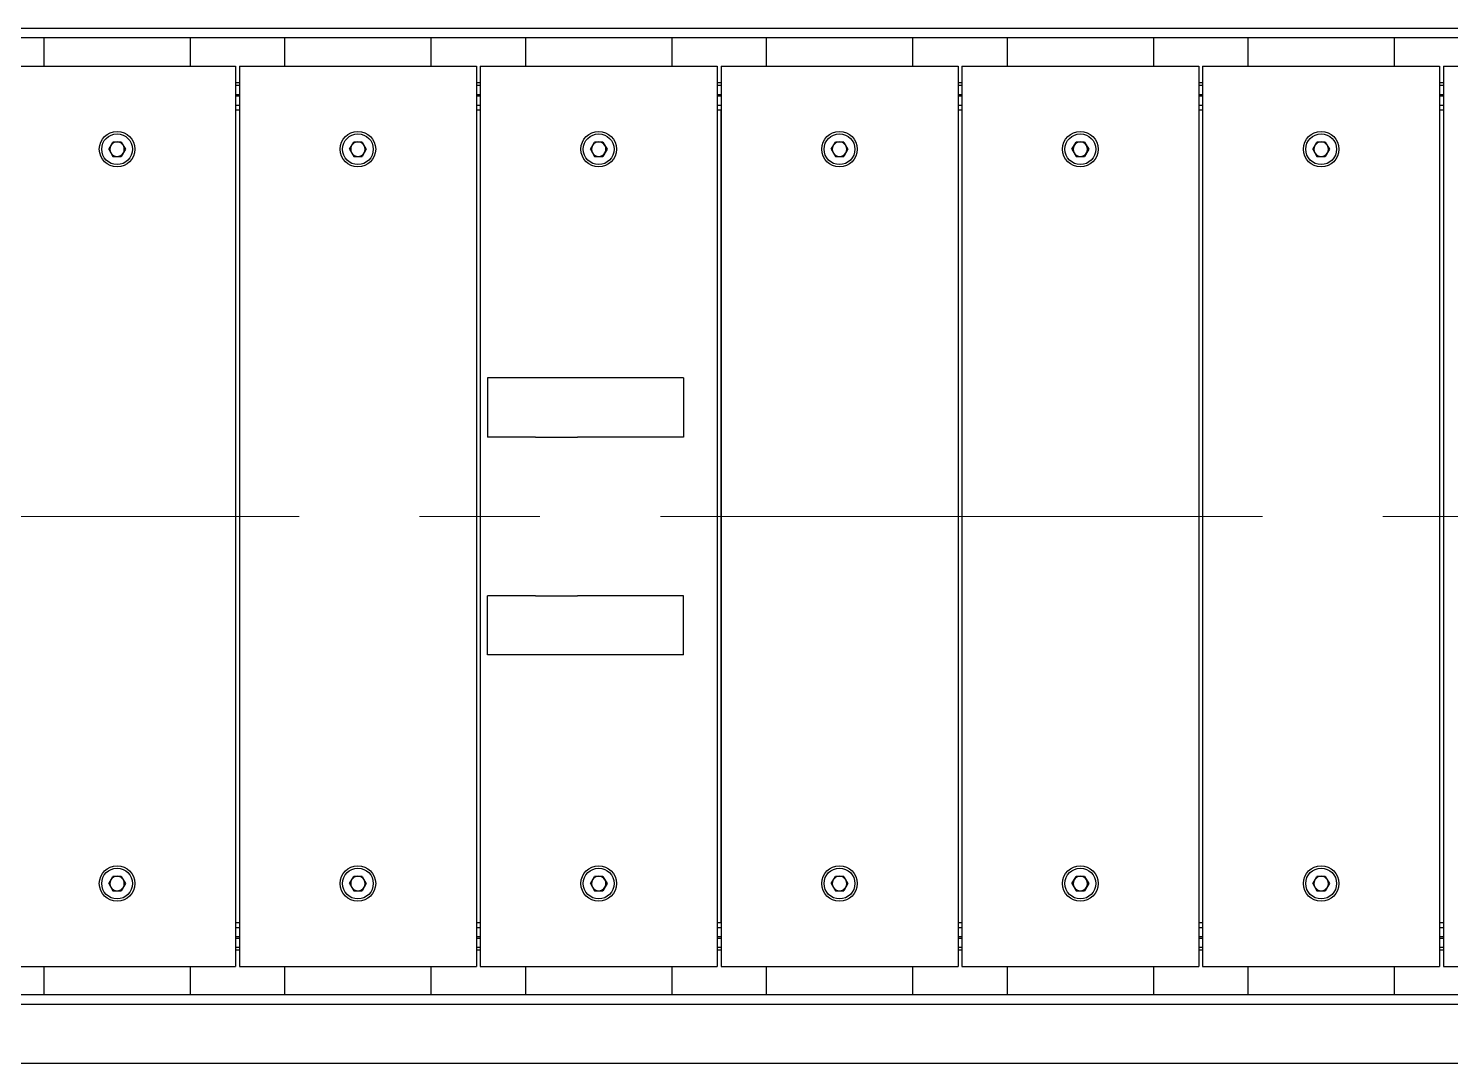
# Model space of a CAD drawing. Header units: millimetres. Extents: x 0 to 11880, y 0 to 8400.
# Drawn here: x 9871 to 10471, y 4547 to 4984 of the extents above; entities that cross this region are included whole.
import ezdxf

# ---------------------------------------------------------------- set-up
doc = ezdxf.new("R2010")
doc.units = ezdxf.units.MM
doc.header["$LTSCALE"] = 20
doc.linetypes.add('CENTERX2', pattern=[20.32, 12.7, -2.54, 2.54, -2.54])
doc.layers.add('ANNOTAZIONI', color=7, linetype='Continuous')

msp = doc.modelspace()

# ---------------------------------------------------------------- linework, layer by layer
at = {"color": 7, "linetype": 'Continuous', "lineweight": 25}
for p, q in [((10672.78, 4984.15), (6107.78, 4984.15)), ((10672.78, 4980.15), (6107.78, 4980.15)), ((9877.98, 4968.15), (9877.98, 4980.15)), ((9939.58, 4980.15), (9939.58, 4968.15)), ((9979.58, 4968.15), (9979.58, 4980.15)), ((10041.18, 4980.15), (10041.18, 4968.15)), ((10081.18, 4968.15), (10081.18, 4980.15)), ((10142.78, 4980.15), (10142.78, 4968.15)), ((10182.78, 4968.15), (10182.78, 4980.15)), ((10244.38, 4980.15), (10244.38, 4968.15)), ((10284.38, 4968.15), (10284.38, 4980.15)), ((10345.98, 4980.15), (10345.98, 4968.15)), ((10385.98, 4968.15), (10385.98, 4980.15)), ((10447.58, 4980.15), (10447.58, 4968.15)), ((9864.78, 4968.15), (9952.78, 4968.15)), ((9952.78, 4968.15), (9958.78, 4968.15)), ((9958.78, 4968.15), (9958.78, 4588.15)), ((9960.38, 4968.15), (9960.38, 4588.15)), ((9960.38, 4968.15), (9966.38, 4968.15)), ((9966.38, 4968.15), (10054.38, 4968.15)), ((10054.38, 4968.15), (10060.38, 4968.15)), ((10060.38, 4968.15), (10060.38, 4588.15)), ((10061.98, 4968.15), (10061.98, 4588.15)), ((10061.98, 4968.15), (10067.98, 4968.15)), ((10067.98, 4968.15), (10155.98, 4968.15)), ((10155.98, 4968.15), (10161.98, 4968.15)), ((10161.98, 4968.15), (10161.98, 4588.15)), ((10163.58, 4968.15), (10163.58, 4588.15)), ((10163.58, 4968.15), (10169.58, 4968.15)), ((10169.58, 4968.15), (10257.58, 4968.15)), ((10257.58, 4968.15), (10263.58, 4968.15)), ((10263.58, 4968.15), (10263.58, 4588.15)), ((10265.18, 4968.15), (10265.18, 4588.15)), ((10265.18, 4968.15), (10271.18, 4968.15)), ((10271.18, 4968.15), (10359.18, 4968.15)), ((10359.18, 4968.15), (10365.18, 4968.15)), ((10365.18, 4968.15), (10365.18, 4588.15)), ((10366.78, 4968.15), (10366.78, 4588.15)), ((10366.78, 4968.15), (10372.78, 4968.15)), ((10372.78, 4968.15), (10460.78, 4968.15)), ((10460.78, 4968.15), (10466.78, 4968.15)), ((10466.78, 4968.15), (10466.78, 4588.15)), ((10468.38, 4968.15), (10468.38, 4588.15)), ((10468.38, 4968.15), (10474.38, 4968.15)), ((9960.37, 4956.15), (9958.77, 4956.15)), ((9960.38, 4961.15), (9958.78, 4961.15)), ((9958.78, 4960.15), (9960.38, 4960.15)), ((10061.97, 4956.15), (10060.37, 4956.15)), ((10061.98, 4961.15), (10060.38, 4961.15)), ((10060.38, 4960.15), (10061.98, 4960.15)), ((10163.57, 4956.15), (10161.97, 4956.15)), ((10163.58, 4961.15), (10161.98, 4961.15)), ((10161.98, 4960.15), (10163.58, 4960.15)), ((10265.17, 4956.15), (10263.57, 4956.15)), ((10265.18, 4961.15), (10263.58, 4961.15)), ((10263.58, 4960.15), (10265.18, 4960.15)), ((10366.77, 4956.15), (10365.17, 4956.15)), ((10366.78, 4961.15), (10365.18, 4961.15)), ((10365.18, 4960.15), (10366.78, 4960.15)), ((10468.38, 4956.15), (10466.77, 4956.15)), ((10468.38, 4961.15), (10466.78, 4961.15)), ((10466.78, 4960.15), (10468.38, 4960.15)), ((9958.77, 4955.65), (9960.37, 4955.65)), ((9960.37, 4951.65), (9958.77, 4951.65)), ((10060.37, 4955.65), (10061.97, 4955.65)), ((10061.97, 4951.65), (10060.37, 4951.65)), ((10161.97, 4955.65), (10163.57, 4955.65)), ((10163.57, 4951.65), (10161.97, 4951.65)), ((10263.57, 4955.65), (10265.17, 4955.65)), ((10265.17, 4951.65), (10263.57, 4951.65)), ((10365.17, 4955.65), (10366.77, 4955.65)), ((10366.77, 4951.65), (10365.17, 4951.65)), ((10466.77, 4955.65), (10468.38, 4955.65)), ((10468.38, 4951.65), (10466.77, 4951.65)), ((9960.37, 4949.65), (9958.77, 4949.65)), ((9960.37, 4949.65), (9960.37, 4606.65)), ((10061.97, 4949.65), (10060.37, 4949.65)), ((10061.97, 4949.65), (10061.97, 4606.65)), ((10163.57, 4949.65), (10161.97, 4949.65)), ((10163.57, 4949.65), (10163.57, 4606.65)), ((10265.17, 4949.65), (10263.57, 4949.65)), ((10265.17, 4949.65), (10265.17, 4606.65)), ((10366.77, 4949.65), (10365.17, 4949.65)), ((10366.77, 4949.65), (10366.77, 4606.65)), ((10468.37, 4949.65), (10466.77, 4949.65)), ((10468.37, 4949.65), (10468.37, 4606.65)), ((9905.26, 4933.15), (9907.02, 4936.19)), ((9905.26, 4933.15), (9907.02, 4930.1)), ((9910.54, 4936.19), (9907.02, 4936.19)), ((9910.54, 4936.19), (9912.3, 4933.15)), ((9912.3, 4933.15), (9910.54, 4930.1)), ((10006.86, 4933.15), (10008.62, 4936.19)), ((10006.86, 4933.15), (10008.62, 4930.1)), ((10012.14, 4936.19), (10008.62, 4936.19)), ((10012.14, 4936.19), (10013.9, 4933.15)), ((10013.9, 4933.15), (10012.14, 4930.1)), ((10108.46, 4933.15), (10110.22, 4936.19)), ((10108.46, 4933.15), (10110.22, 4930.1)), ((10113.74, 4936.19), (10110.22, 4936.19)), ((10113.74, 4936.19), (10115.5, 4933.15)), ((10115.5, 4933.15), (10113.74, 4930.1)), ((10210.06, 4933.15), (10211.82, 4936.19)), ((10210.06, 4933.15), (10211.82, 4930.1)), ((10215.34, 4936.19), (10211.82, 4936.19)), ((10215.34, 4936.19), (10217.1, 4933.15)), ((10217.1, 4933.15), (10215.34, 4930.1)), ((10311.66, 4933.15), (10313.42, 4936.19)), ((10311.66, 4933.15), (10313.42, 4930.1)), ((10316.94, 4936.19), (10313.42, 4936.19)), ((10316.94, 4936.19), (10318.7, 4933.15)), ((10318.7, 4933.15), (10316.94, 4930.1)), ((10413.26, 4933.15), (10415.02, 4936.19)), ((10413.26, 4933.15), (10415.02, 4930.1)), ((10418.54, 4936.19), (10415.02, 4936.19)), ((10418.54, 4936.19), (10420.3, 4933.15)), ((10420.3, 4933.15), (10418.54, 4930.1)), ((9907.02, 4930.1), (9910.54, 4930.1)), ((10008.62, 4930.1), (10012.14, 4930.1)), ((10110.22, 4930.1), (10113.74, 4930.1)), ((10211.82, 4930.1), (10215.34, 4930.1)), ((10313.42, 4930.1), (10316.94, 4930.1)), ((10415.02, 4930.1), (10418.54, 4930.1)), ((10065.04, 4836.65), (10065.04, 4811.65)), ((10085.27, 4836.65), (10065.04, 4836.65)), ((10103.01, 4836.65), (10085.27, 4836.65)), ((10147.81, 4836.65), (10103.01, 4836.65)), ((10147.81, 4836.65), (10147.81, 4811.65)), ((10085.27, 4811.65), (10065.04, 4811.65)), ((10085.27, 4811.65), (10103.01, 4811.65)), ((10147.81, 4811.65), (10103.01, 4811.65)), ((10065.04, 4719.65), (10065.04, 4744.65)), ((10085.27, 4744.65), (10065.04, 4744.65)), ((10085.27, 4744.65), (10103.01, 4744.65)), ((10147.81, 4744.65), (10103.01, 4744.65)), ((10147.81, 4719.65), (10147.81, 4744.65)), ((10085.27, 4719.65), (10065.04, 4719.65)), ((10103.01, 4719.65), (10085.27, 4719.65)), ((10147.81, 4719.65), (10103.01, 4719.65)), ((9905.26, 4623.15), (9907.02, 4626.19)), ((9910.54, 4626.19), (9907.02, 4626.19)), ((9910.54, 4626.19), (9912.3, 4623.15)), ((10006.86, 4623.15), (10008.62, 4626.19)), ((10012.14, 4626.19), (10008.62, 4626.19)), ((10012.14, 4626.19), (10013.9, 4623.15)), ((10108.46, 4623.15), (10110.22, 4626.19)), ((10113.74, 4626.19), (10110.22, 4626.19)), ((10113.74, 4626.19), (10115.5, 4623.15)), ((10210.06, 4623.15), (10211.82, 4626.19)), ((10215.34, 4626.19), (10211.82, 4626.19)), ((10215.34, 4626.19), (10217.1, 4623.15)), ((10311.66, 4623.15), (10313.42, 4626.19)), ((10316.94, 4626.19), (10313.42, 4626.19)), ((10316.94, 4626.19), (10318.7, 4623.15)), ((10413.26, 4623.15), (10415.02, 4626.19)), ((10418.54, 4626.19), (10415.02, 4626.19)), ((10418.54, 4626.19), (10420.3, 4623.15)), ((9905.26, 4623.15), (9907.02, 4620.1)), ((9907.02, 4620.1), (9910.54, 4620.1)), ((9912.3, 4623.15), (9910.54, 4620.1)), ((10006.86, 4623.15), (10008.62, 4620.1)), ((10008.62, 4620.1), (10012.14, 4620.1)), ((10013.9, 4623.15), (10012.14, 4620.1)), ((10108.46, 4623.15), (10110.22, 4620.1)), ((10110.22, 4620.1), (10113.74, 4620.1)), ((10115.5, 4623.15), (10113.74, 4620.1)), ((10210.06, 4623.15), (10211.82, 4620.1)), ((10211.82, 4620.1), (10215.34, 4620.1)), ((10217.1, 4623.15), (10215.34, 4620.1)), ((10311.66, 4623.15), (10313.42, 4620.1)), ((10313.42, 4620.1), (10316.94, 4620.1)), ((10318.7, 4623.15), (10316.94, 4620.1)), ((10413.26, 4623.15), (10415.02, 4620.1)), ((10415.02, 4620.1), (10418.54, 4620.1)), ((10420.3, 4623.15), (10418.54, 4620.1)), ((9958.77, 4606.65), (9960.37, 4606.65)), ((9958.77, 4604.65), (9960.37, 4604.65)), ((10060.37, 4606.65), (10061.97, 4606.65)), ((10060.37, 4604.65), (10061.97, 4604.65)), ((10161.97, 4606.65), (10163.57, 4606.65)), ((10161.97, 4604.65), (10163.57, 4604.65)), ((10263.57, 4606.65), (10265.17, 4606.65)), ((10263.57, 4604.65), (10265.17, 4604.65)), ((10365.17, 4606.65), (10366.77, 4606.65)), ((10365.17, 4604.65), (10366.77, 4604.65)), ((10466.77, 4606.65), (10468.37, 4606.65)), ((10466.77, 4604.65), (10468.38, 4604.65)), ((9960.37, 4600.65), (9958.77, 4600.65)), ((9958.77, 4600.15), (9960.37, 4600.15)), ((9960.38, 4596.15), (9958.78, 4596.15)), ((10061.97, 4600.65), (10060.37, 4600.65)), ((10060.37, 4600.15), (10061.97, 4600.15)), ((10061.98, 4596.15), (10060.38, 4596.15)), ((10163.57, 4600.65), (10161.97, 4600.65)), ((10161.97, 4600.15), (10163.57, 4600.15)), ((10163.58, 4596.15), (10161.98, 4596.15)), ((10265.17, 4600.65), (10263.57, 4600.65)), ((10263.57, 4600.15), (10265.17, 4600.15)), ((10265.18, 4596.15), (10263.58, 4596.15)), ((10366.77, 4600.65), (10365.17, 4600.65)), ((10365.17, 4600.15), (10366.77, 4600.15)), ((10366.78, 4596.15), (10365.18, 4596.15)), ((10468.38, 4600.65), (10466.77, 4600.65)), ((10466.77, 4600.15), (10468.38, 4600.15)), ((10468.38, 4596.15), (10466.78, 4596.15)), ((9958.78, 4595.15), (9960.38, 4595.15)), ((10060.38, 4595.15), (10061.98, 4595.15)), ((10161.98, 4595.15), (10163.58, 4595.15)), ((10263.58, 4595.15), (10265.18, 4595.15)), ((10365.18, 4595.15), (10366.78, 4595.15)), ((10466.78, 4595.15), (10468.38, 4595.15)), ((9864.78, 4588.15), (9952.78, 4588.15)), ((9877.98, 4576.15), (9877.98, 4588.15)), ((9939.58, 4588.15), (9939.58, 4576.15)), ((9952.78, 4588.15), (9958.78, 4588.15)), ((9960.38, 4588.15), (9966.38, 4588.15)), ((9966.38, 4588.15), (10054.38, 4588.15)), ((9979.58, 4576.15), (9979.58, 4588.15)), ((10041.18, 4588.15), (10041.18, 4576.15)), ((10054.38, 4588.15), (10060.38, 4588.15)), ((10061.98, 4588.15), (10067.98, 4588.15)), ((10067.98, 4588.15), (10155.98, 4588.15)), ((10081.18, 4576.15), (10081.18, 4588.15)), ((10142.78, 4588.15), (10142.78, 4576.15)), ((10155.98, 4588.15), (10161.98, 4588.15)), ((10163.58, 4588.15), (10169.58, 4588.15)), ((10169.58, 4588.15), (10257.58, 4588.15)), ((10182.78, 4576.15), (10182.78, 4588.15)), ((10244.38, 4588.15), (10244.38, 4576.15)), ((10257.58, 4588.15), (10263.58, 4588.15)), ((10265.18, 4588.15), (10271.18, 4588.15)), ((10271.18, 4588.15), (10359.18, 4588.15)), ((10284.38, 4576.15), (10284.38, 4588.15)), ((10345.98, 4588.15), (10345.98, 4576.15)), ((10359.18, 4588.15), (10365.18, 4588.15)), ((10366.78, 4588.15), (10372.78, 4588.15)), ((10372.78, 4588.15), (10460.78, 4588.15)), ((10385.98, 4576.15), (10385.98, 4588.15)), ((10447.58, 4588.15), (10447.58, 4576.15)), ((10460.78, 4588.15), (10466.78, 4588.15)), ((10468.38, 4588.15), (10474.38, 4588.15)), ((10672.78, 4576.15), (6107.78, 4576.15)), ((10672.78, 4572.15), (6107.78, 4572.15)), ((10592.78, 4547.15), (9177.78, 4547.15))]:
    msp.add_line(p, q, dxfattribs=at)
for centre, radius in [((9908.78, 4933.15), 7.5), ((9908.78, 4933.15), 6.5), ((10010.38, 4933.15), 7.5), ((10010.38, 4933.15), 6.5), ((10111.98, 4933.15), 7.5), ((10111.98, 4933.15), 6.5), ((10213.58, 4933.15), 7.5), ((10213.58, 4933.15), 6.5), ((10315.18, 4933.15), 7.5), ((10315.18, 4933.15), 6.5), ((10416.78, 4933.15), 7.5), ((10416.78, 4933.15), 6.5), ((9908.78, 4623.15), 7.5), ((9908.78, 4623.15), 6.5), ((10010.38, 4623.15), 7.5), ((10010.38, 4623.15), 6.5), ((10111.98, 4623.15), 7.5), ((10111.98, 4623.15), 6.5), ((10213.58, 4623.15), 7.5), ((10213.58, 4623.15), 6.5), ((10315.18, 4623.15), 7.5), ((10315.18, 4623.15), 6.5), ((10416.78, 4623.15), 7.5), ((10416.78, 4623.15), 6.5)]:
    msp.add_circle(centre, radius, dxfattribs=at)
for centre, start, end in [((9908.78, 4933.15), 150, 210), ((9908.78, 4933.15), 90, 150), ((9908.78, 4933.15), 30, 90), ((9908.78, 4933.15), 330, 30), ((10010.38, 4933.15), 150, 210), ((10010.38, 4933.15), 90, 150), ((10010.38, 4933.15), 30, 90), ((10010.38, 4933.15), 330, 30), ((10111.98, 4933.15), 150, 210), ((10111.98, 4933.15), 90, 150), ((10111.98, 4933.15), 30, 90), ((10111.98, 4933.15), 330, 30), ((10213.58, 4933.15), 150, 210), ((10213.58, 4933.15), 90, 150), ((10213.58, 4933.15), 30, 90), ((10213.58, 4933.15), 330, 30), ((10315.18, 4933.15), 150, 210), ((10315.18, 4933.15), 90, 150), ((10315.18, 4933.15), 30, 90), ((10315.18, 4933.15), 330, 30), ((10416.78, 4933.15), 150, 210), ((10416.78, 4933.15), 90, 150), ((10416.78, 4933.15), 30, 90), ((10416.78, 4933.15), 330, 30), ((9908.78, 4933.15), 210, 270), ((9908.78, 4933.15), 270, 330), ((10010.38, 4933.15), 210, 270), ((10010.38, 4933.15), 270, 330), ((10111.98, 4933.15), 210, 270), ((10111.98, 4933.15), 270, 330), ((10213.58, 4933.15), 210, 270), ((10213.58, 4933.15), 270, 330), ((10315.18, 4933.15), 210, 270), ((10315.18, 4933.15), 270, 330), ((10416.78, 4933.15), 210, 270), ((10416.78, 4933.15), 270, 330), ((9908.78, 4623.15), 90, 150), ((9908.78, 4623.15), 30, 90), ((10010.38, 4623.15), 90, 150), ((10010.38, 4623.15), 30, 90), ((10111.98, 4623.15), 90, 150), ((10111.98, 4623.15), 30, 90), ((10213.58, 4623.15), 90, 150), ((10213.58, 4623.15), 30, 90), ((10315.18, 4623.15), 90, 150), ((10315.18, 4623.15), 30, 90), ((10416.78, 4623.15), 90, 150), ((10416.78, 4623.15), 30, 90), ((9908.78, 4623.15), 150, 210), ((9908.78, 4623.15), 210, 270), ((9908.78, 4623.15), 270, 330), ((9908.78, 4623.15), 330, 30), ((10010.38, 4623.15), 150, 210), ((10010.38, 4623.15), 210, 270), ((10010.38, 4623.15), 270, 330), ((10010.38, 4623.15), 330, 30), ((10111.98, 4623.15), 150, 210), ((10111.98, 4623.15), 210, 270), ((10111.98, 4623.15), 270, 330), ((10111.98, 4623.15), 330, 30), ((10213.58, 4623.15), 150, 210), ((10213.58, 4623.15), 210, 270), ((10213.58, 4623.15), 270, 330), ((10213.58, 4623.15), 330, 30), ((10315.18, 4623.15), 150, 210), ((10315.18, 4623.15), 210, 270), ((10315.18, 4623.15), 270, 330), ((10315.18, 4623.15), 330, 30), ((10416.78, 4623.15), 150, 210), ((10416.78, 4623.15), 210, 270), ((10416.78, 4623.15), 270, 330), ((10416.78, 4623.15), 330, 30)]:
    msp.add_arc(centre, 3.05, start, end, dxfattribs=at)
at = {"layer": 'ANNOTAZIONI', "linetype": 'CENTERX2', "lineweight": 18}
msp.add_line((5667.6, 4778.15), (11134, 4778.15), dxfattribs=at)

doc.saveas('drawing.dxf')
